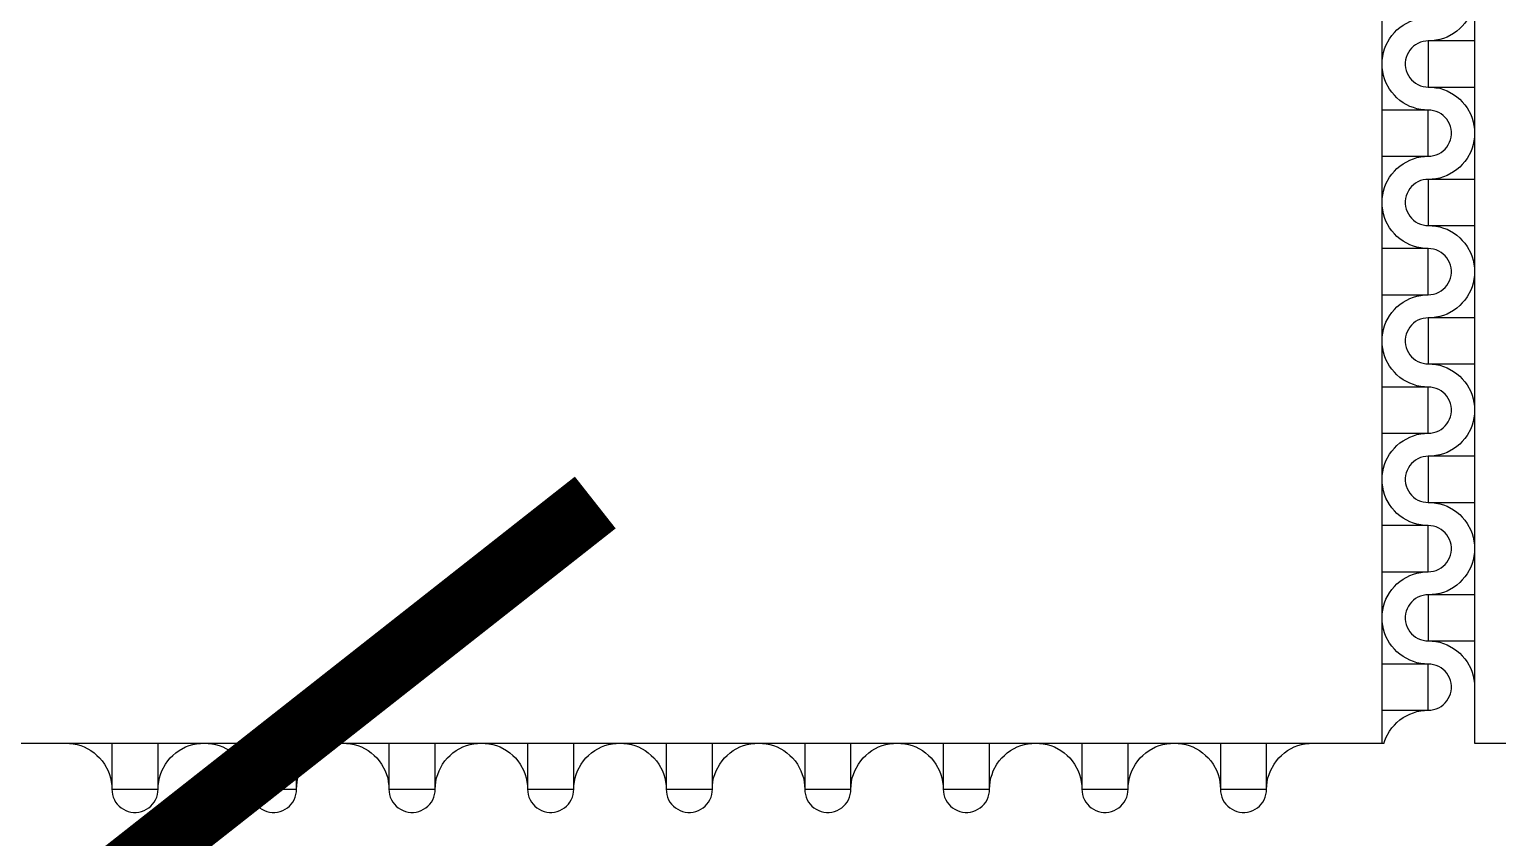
# Model space of a CAD drawing. Extents: x 190.8 to 267.1, y 124 to 174.8.
# Drawn here: x 226.835 to 229.06, y 132.807 to 134.033 of the extents above; entities that cross this region are included whole.
import ezdxf

# ---------------------------------------------------------------- set-up
doc = ezdxf.new("R2010")
doc.units = 0
doc.header["$MEASUREMENT"] = 0

msp = doc.modelspace()

# ---------------------------------------------------------------- linework, layer by layer
for p, q in [((226.7846, 132.9506), (228.8875, 132.9506)), ((229.0246, 132.9506), (231.1275, 132.9506))]:
    msp.add_line(p, q)
for points in [[(228.8846, 132.9506), (228.8846, 135.0106)], [(231.1275, 135.0106), (229.0246, 135.0106), (229.0246, 132.9506)], [(229.0246, 134.0856), (229.0244, 134.0798), (229.0236, 134.0741), (229.0226, 134.0683), (229.0209, 134.0628), (229.0189, 134.0573), (229.0134, 134.0473), (229.0099, 134.0426), (229.0061, 134.0381), (229.0021, 134.0341), (228.9976, 134.0303), (228.9929, 134.0268), (228.9829, 134.0213), (228.9774, 134.0193), (228.9719, 134.0176), (228.9661, 134.0166), (228.9604, 134.0158), (228.9546, 134.0156)], [(228.8846, 133.9806), (228.8849, 133.9863), (228.8856, 133.9921), (228.8866, 133.9978), (228.8884, 134.0033), (228.8904, 134.0088), (228.8959, 134.0188), (228.8994, 134.0236), (228.9031, 134.0281), (228.9071, 134.0321), (228.9116, 134.0358), (228.9164, 134.0393), (228.9264, 134.0448), (228.9319, 134.0468), (228.9374, 134.0486), (228.9431, 134.0496), (228.9489, 134.0503), (228.9546, 134.0506)], [(228.9546, 134.0156), (228.9506, 134.0153), (228.9466, 134.0146), (228.9426, 134.0136), (228.9389, 134.0118), (228.9354, 134.0098), (228.9321, 134.0073), (228.9291, 134.0046), (228.9266, 134.0016), (228.9244, 133.9981), (228.9224, 133.9943), (228.9211, 133.9906), (228.9201, 133.9866), (228.9196, 133.9826), (228.9196, 133.9786), (228.9201, 133.9746), (228.9211, 133.9706), (228.9224, 133.9666), (228.9244, 133.9631), (228.9266, 133.9596), (228.9291, 133.9566), (228.9321, 133.9538), (228.9354, 133.9513), (228.9389, 133.9493), (228.9426, 133.9476), (228.9466, 133.9466), (228.9506, 133.9458), (228.9546, 133.9456)], [(229.0246, 134.0156), (228.9546, 134.0156), (228.9546, 133.9456), (229.0246, 133.9456)], [(228.9546, 133.9106), (228.9489, 133.9108), (228.9431, 133.9116), (228.9374, 133.9126), (228.9319, 133.9143), (228.9264, 133.9163), (228.9164, 133.9218), (228.9116, 133.9253), (228.9071, 133.9291), (228.9031, 133.9331), (228.8994, 133.9376), (228.8959, 133.9423), (228.8904, 133.9523), (228.8884, 133.9578), (228.8866, 133.9633), (228.8856, 133.9691), (228.8849, 133.9748), (228.8846, 133.9806)], [(228.9546, 133.9456), (228.9604, 133.9453), (228.9661, 133.9446), (228.9719, 133.9436), (228.9774, 133.9418), (228.9829, 133.9398), (228.9929, 133.9343), (228.9976, 133.9308), (229.0021, 133.9271), (229.0061, 133.9231), (229.0099, 133.9186), (229.0134, 133.9138), (229.0189, 133.9038), (229.0209, 133.8983), (229.0226, 133.8928), (229.0236, 133.8871), (229.0244, 133.8813), (229.0246, 133.8756)], [(228.8846, 133.8406), (228.9546, 133.8406), (228.9546, 133.9106), (228.8846, 133.9106)], [(228.9546, 133.8406), (228.9586, 133.8408), (228.9626, 133.8416), (228.9666, 133.8426), (228.9704, 133.8443), (228.9739, 133.8463), (228.9771, 133.8488), (228.9801, 133.8516), (228.9826, 133.8546), (228.9849, 133.8581), (228.9869, 133.8618), (228.9881, 133.8656), (228.9891, 133.8696), (228.9896, 133.8736), (228.9896, 133.8776), (228.9891, 133.8816), (228.9881, 133.8856), (228.9869, 133.8896), (228.9849, 133.8931), (228.9826, 133.8966), (228.9801, 133.8996), (228.9771, 133.9023), (228.9739, 133.9048), (228.9704, 133.9068), (228.9666, 133.9086), (228.9626, 133.9096), (228.9586, 133.9103), (228.9546, 133.9106)], [(229.0246, 133.8756), (229.0244, 133.8698), (229.0236, 133.8641), (229.0226, 133.8583), (229.0209, 133.8528), (229.0189, 133.8473), (229.0134, 133.8373), (229.0099, 133.8326), (229.0061, 133.8281), (229.0021, 133.8241), (228.9976, 133.8203), (228.9929, 133.8168), (228.9829, 133.8113), (228.9774, 133.8093), (228.9719, 133.8076), (228.9661, 133.8066), (228.9604, 133.8058), (228.9546, 133.8056)], [(228.8846, 133.7706), (228.8849, 133.7763), (228.8856, 133.7821), (228.8866, 133.7878), (228.8884, 133.7933), (228.8904, 133.7988), (228.8959, 133.8088), (228.8994, 133.8136), (228.9031, 133.8181), (228.9071, 133.8221), (228.9116, 133.8258), (228.9164, 133.8293), (228.9264, 133.8348), (228.9319, 133.8368), (228.9374, 133.8386), (228.9431, 133.8396), (228.9489, 133.8403), (228.9546, 133.8406)], [(228.9546, 133.8056), (228.9506, 133.8053), (228.9466, 133.8046), (228.9426, 133.8036), (228.9389, 133.8018), (228.9354, 133.7998), (228.9321, 133.7973), (228.9291, 133.7946), (228.9266, 133.7916), (228.9244, 133.7881), (228.9224, 133.7843), (228.9211, 133.7806), (228.9201, 133.7766), (228.9196, 133.7726), (228.9196, 133.7686), (228.9201, 133.7646), (228.9211, 133.7606), (228.9224, 133.7566), (228.9244, 133.7531), (228.9266, 133.7496), (228.9291, 133.7466), (228.9321, 133.7438), (228.9354, 133.7413), (228.9389, 133.7393), (228.9426, 133.7376), (228.9466, 133.7366), (228.9506, 133.7358), (228.9546, 133.7356)], [(229.0246, 133.8056), (228.9546, 133.8056), (228.9546, 133.7356), (229.0246, 133.7356)], [(228.9546, 133.7006), (228.9489, 133.7008), (228.9431, 133.7016), (228.9374, 133.7026), (228.9319, 133.7043), (228.9264, 133.7063), (228.9164, 133.7118), (228.9116, 133.7153), (228.9071, 133.7191), (228.9031, 133.7231), (228.8994, 133.7276), (228.8959, 133.7323), (228.8904, 133.7423), (228.8884, 133.7478), (228.8866, 133.7533), (228.8856, 133.7591), (228.8849, 133.7648), (228.8846, 133.7706)], [(228.9546, 133.7356), (228.9604, 133.7353), (228.9661, 133.7346), (228.9719, 133.7336), (228.9774, 133.7318), (228.9829, 133.7298), (228.9929, 133.7243), (228.9976, 133.7208), (229.0021, 133.7171), (229.0061, 133.7131), (229.0099, 133.7086), (229.0134, 133.7038), (229.0189, 133.6938), (229.0209, 133.6883), (229.0226, 133.6828), (229.0236, 133.6771), (229.0244, 133.6713), (229.0246, 133.6656)], [(228.8846, 133.6306), (228.9546, 133.6306), (228.9546, 133.7006), (228.8846, 133.7006)], [(228.9546, 133.6306), (228.9586, 133.6308), (228.9626, 133.6316), (228.9666, 133.6326), (228.9704, 133.6343), (228.9739, 133.6363), (228.9771, 133.6388), (228.9801, 133.6416), (228.9826, 133.6446), (228.9849, 133.6481), (228.9869, 133.6518), (228.9881, 133.6556), (228.9891, 133.6596), (228.9896, 133.6636), (228.9896, 133.6676), (228.9891, 133.6716), (228.9881, 133.6756), (228.9869, 133.6796), (228.9849, 133.6831), (228.9826, 133.6866), (228.9801, 133.6896), (228.9771, 133.6923), (228.9739, 133.6948), (228.9704, 133.6968), (228.9666, 133.6986), (228.9626, 133.6996), (228.9586, 133.7003), (228.9546, 133.7006)], [(229.0246, 133.6656), (229.0244, 133.6598), (229.0236, 133.6541), (229.0226, 133.6483), (229.0209, 133.6428), (229.0189, 133.6373), (229.0134, 133.6273), (229.0099, 133.6226), (229.0061, 133.6181), (229.0021, 133.6141), (228.9976, 133.6103), (228.9929, 133.6068), (228.9829, 133.6013), (228.9774, 133.5993), (228.9719, 133.5976), (228.9661, 133.5966), (228.9604, 133.5958), (228.9546, 133.5956)], [(228.8846, 133.5606), (228.8849, 133.5663), (228.8856, 133.5721), (228.8866, 133.5778), (228.8884, 133.5833), (228.8904, 133.5888), (228.8959, 133.5988), (228.8994, 133.6036), (228.9031, 133.6081), (228.9071, 133.6121), (228.9116, 133.6158), (228.9164, 133.6193), (228.9264, 133.6248), (228.9319, 133.6268), (228.9374, 133.6286), (228.9431, 133.6296), (228.9489, 133.6303), (228.9546, 133.6306)], [(228.9546, 133.5956), (228.9506, 133.5953), (228.9466, 133.5946), (228.9426, 133.5936), (228.9389, 133.5918), (228.9354, 133.5898), (228.9321, 133.5873), (228.9291, 133.5846), (228.9266, 133.5816), (228.9244, 133.5781), (228.9224, 133.5743), (228.9211, 133.5706), (228.9201, 133.5666), (228.9196, 133.5626), (228.9196, 133.5586), (228.9201, 133.5546), (228.9211, 133.5506), (228.9224, 133.5466), (228.9244, 133.5431), (228.9266, 133.5396), (228.9291, 133.5366), (228.9321, 133.5338), (228.9354, 133.5313), (228.9389, 133.5293), (228.9426, 133.5276), (228.9466, 133.5266), (228.9506, 133.5258), (228.9546, 133.5256)], [(229.0246, 133.5956), (228.9546, 133.5956), (228.9546, 133.5256), (229.0246, 133.5256)], [(228.9546, 133.4906), (228.9489, 133.4908), (228.9431, 133.4916), (228.9374, 133.4926), (228.9319, 133.4943), (228.9264, 133.4963), (228.9164, 133.5018), (228.9116, 133.5053), (228.9071, 133.5091), (228.9031, 133.5131), (228.8994, 133.5176), (228.8959, 133.5223), (228.8904, 133.5323), (228.8884, 133.5378), (228.8866, 133.5433), (228.8856, 133.5491), (228.8849, 133.5548), (228.8846, 133.5606)], [(228.9546, 133.5256), (228.9604, 133.5253), (228.9661, 133.5246), (228.9719, 133.5236), (228.9774, 133.5218), (228.9829, 133.5198), (228.9929, 133.5143), (228.9976, 133.5108), (229.0021, 133.5071), (229.0061, 133.5031), (229.0099, 133.4986), (229.0134, 133.4938), (229.0189, 133.4838), (229.0209, 133.4783), (229.0226, 133.4728), (229.0236, 133.4671), (229.0244, 133.4613), (229.0246, 133.4556)], [(228.8846, 133.4206), (228.9546, 133.4206), (228.9546, 133.4906), (228.8846, 133.4906)], [(228.9546, 133.4206), (228.9586, 133.4208), (228.9626, 133.4216), (228.9666, 133.4226), (228.9704, 133.4243), (228.9739, 133.4263), (228.9771, 133.4288), (228.9801, 133.4316), (228.9826, 133.4346), (228.9849, 133.4381), (228.9869, 133.4418), (228.9881, 133.4456), (228.9891, 133.4496), (228.9896, 133.4536), (228.9896, 133.4576), (228.9891, 133.4616), (228.9881, 133.4656), (228.9869, 133.4696), (228.9849, 133.4731), (228.9826, 133.4766), (228.9801, 133.4796), (228.9771, 133.4823), (228.9739, 133.4848), (228.9704, 133.4868), (228.9666, 133.4886), (228.9626, 133.4896), (228.9586, 133.4903), (228.9546, 133.4906)], [(229.0246, 133.4556), (229.0244, 133.4498), (229.0236, 133.4441), (229.0226, 133.4383), (229.0209, 133.4328), (229.0189, 133.4273), (229.0134, 133.4173), (229.0099, 133.4126), (229.0061, 133.4081), (229.0021, 133.4041), (228.9976, 133.4003), (228.9929, 133.3968), (228.9829, 133.3913), (228.9774, 133.3893), (228.9719, 133.3876), (228.9661, 133.3866), (228.9604, 133.3858), (228.9546, 133.3856)], [(228.8846, 133.3506), (228.8849, 133.3563), (228.8856, 133.3621), (228.8866, 133.3678), (228.8884, 133.3733), (228.8904, 133.3788), (228.8959, 133.3888), (228.8994, 133.3936), (228.9031, 133.3981), (228.9071, 133.4021), (228.9116, 133.4058), (228.9164, 133.4093), (228.9264, 133.4148), (228.9319, 133.4168), (228.9374, 133.4186), (228.9431, 133.4196), (228.9489, 133.4203), (228.9546, 133.4206)], [(228.9546, 133.3856), (228.9506, 133.3853), (228.9466, 133.3846), (228.9426, 133.3836), (228.9389, 133.3818), (228.9354, 133.3798), (228.9321, 133.3773), (228.9291, 133.3746), (228.9266, 133.3716), (228.9244, 133.3681), (228.9224, 133.3643), (228.9211, 133.3606), (228.9201, 133.3566), (228.9196, 133.3526), (228.9196, 133.3486), (228.9201, 133.3446), (228.9211, 133.3406), (228.9224, 133.3366), (228.9244, 133.3331), (228.9266, 133.3296), (228.9291, 133.3266), (228.9321, 133.3238), (228.9354, 133.3213), (228.9389, 133.3193), (228.9426, 133.3176), (228.9466, 133.3166), (228.9506, 133.3158), (228.9546, 133.3156)], [(229.0246, 133.3856), (228.9546, 133.3856), (228.9546, 133.3156), (229.0246, 133.3156)], [(228.9546, 133.2806), (228.9489, 133.2808), (228.9431, 133.2816), (228.9374, 133.2826), (228.9319, 133.2843), (228.9264, 133.2863), (228.9164, 133.2918), (228.9116, 133.2953), (228.9071, 133.2991), (228.9031, 133.3031), (228.8994, 133.3076), (228.8959, 133.3123), (228.8904, 133.3223), (228.8884, 133.3278), (228.8866, 133.3333), (228.8856, 133.3391), (228.8849, 133.3448), (228.8846, 133.3506)], [(228.9546, 133.3156), (228.9604, 133.3153), (228.9661, 133.3146), (228.9719, 133.3136), (228.9774, 133.3118), (228.9829, 133.3098), (228.9929, 133.3043), (228.9976, 133.3008), (229.0021, 133.2971), (229.0061, 133.2931), (229.0099, 133.2886), (229.0134, 133.2838), (229.0189, 133.2738), (229.0209, 133.2683), (229.0226, 133.2628), (229.0236, 133.2571), (229.0244, 133.2513), (229.0246, 133.2456)], [(228.8846, 133.2106), (228.9546, 133.2106), (228.9546, 133.2806), (228.8846, 133.2806)], [(228.9546, 133.2106), (228.9586, 133.2108), (228.9626, 133.2116), (228.9666, 133.2126), (228.9704, 133.2143), (228.9739, 133.2163), (228.9771, 133.2188), (228.9801, 133.2216), (228.9826, 133.2246), (228.9849, 133.2281), (228.9869, 133.2318), (228.9881, 133.2356), (228.9891, 133.2396), (228.9896, 133.2436), (228.9896, 133.2476), (228.9891, 133.2516), (228.9881, 133.2556), (228.9869, 133.2596), (228.9849, 133.2631), (228.9826, 133.2666), (228.9801, 133.2696), (228.9771, 133.2723), (228.9739, 133.2748), (228.9704, 133.2768), (228.9666, 133.2786), (228.9626, 133.2796), (228.9586, 133.2803), (228.9546, 133.2806)], [(229.0246, 133.2456), (229.0244, 133.2398), (229.0236, 133.2341), (229.0226, 133.2283), (229.0209, 133.2228), (229.0189, 133.2173), (229.0134, 133.2073), (229.0099, 133.2026), (229.0061, 133.1981), (229.0021, 133.1941), (228.9976, 133.1903), (228.9929, 133.1868), (228.9829, 133.1813), (228.9774, 133.1793), (228.9719, 133.1776), (228.9661, 133.1766), (228.9604, 133.1758), (228.9546, 133.1756)], [(228.8846, 133.1406), (228.8849, 133.1463), (228.8856, 133.1521), (228.8866, 133.1578), (228.8884, 133.1633), (228.8904, 133.1688), (228.8959, 133.1788), (228.8994, 133.1836), (228.9031, 133.1881), (228.9071, 133.1921), (228.9116, 133.1958), (228.9164, 133.1993), (228.9264, 133.2048), (228.9319, 133.2068), (228.9374, 133.2086), (228.9431, 133.2096), (228.9489, 133.2103), (228.9546, 133.2106)], [(228.9546, 133.1756), (228.9506, 133.1753), (228.9466, 133.1746), (228.9426, 133.1736), (228.9389, 133.1718), (228.9354, 133.1698), (228.9321, 133.1673), (228.9291, 133.1646), (228.9266, 133.1616), (228.9244, 133.1581), (228.9224, 133.1543), (228.9211, 133.1506), (228.9201, 133.1466), (228.9196, 133.1426), (228.9196, 133.1386), (228.9201, 133.1346), (228.9211, 133.1306), (228.9224, 133.1266), (228.9244, 133.1231), (228.9266, 133.1196), (228.9291, 133.1166), (228.9321, 133.1138), (228.9354, 133.1113), (228.9389, 133.1093), (228.9426, 133.1076), (228.9466, 133.1066), (228.9506, 133.1058), (228.9546, 133.1056)], [(229.0246, 133.1756), (228.9546, 133.1756), (228.9546, 133.1056), (229.0246, 133.1056)], [(228.9546, 133.0706), (228.9489, 133.0708), (228.9431, 133.0716), (228.9374, 133.0726), (228.9319, 133.0743), (228.9264, 133.0763), (228.9164, 133.0818), (228.9116, 133.0853), (228.9071, 133.0891), (228.9031, 133.0931), (228.8994, 133.0976), (228.8959, 133.1023), (228.8904, 133.1123), (228.8884, 133.1178), (228.8866, 133.1233), (228.8856, 133.1291), (228.8849, 133.1348), (228.8846, 133.1406)], [(228.9546, 133.1056), (228.9604, 133.1053), (228.9661, 133.1046), (228.9719, 133.1036), (228.9774, 133.1018), (228.9829, 133.0998), (228.9929, 133.0943), (228.9976, 133.0908), (229.0021, 133.0871), (229.0061, 133.0831), (229.0099, 133.0786), (229.0134, 133.0738), (229.0189, 133.0638), (229.0209, 133.0583), (229.0226, 133.0528), (229.0236, 133.0471), (229.0244, 133.0413), (229.0246, 133.0356)], [(228.8846, 133.0006), (228.9546, 133.0006), (228.9546, 133.0706), (228.8846, 133.0706)], [(228.9546, 133.0006), (228.9586, 133.0008), (228.9626, 133.0016), (228.9666, 133.0026), (228.9704, 133.0043), (228.9739, 133.0063), (228.9771, 133.0088), (228.9801, 133.0116), (228.9826, 133.0146), (228.9849, 133.0181), (228.9869, 133.0218), (228.9881, 133.0256), (228.9891, 133.0296), (228.9896, 133.0336), (228.9896, 133.0376), (228.9891, 133.0416), (228.9881, 133.0456), (228.9869, 133.0496), (228.9849, 133.0531), (228.9826, 133.0566), (228.9801, 133.0596), (228.9771, 133.0623), (228.9739, 133.0648), (228.9704, 133.0668), (228.9666, 133.0686), (228.9626, 133.0696), (228.9586, 133.0703), (228.9546, 133.0706)], [(228.8875, 132.9506), (228.8884, 132.9533), (228.8904, 132.9588), (228.8959, 132.9688), (228.8994, 132.9736), (228.9031, 132.9781), (228.9071, 132.9821), (228.9116, 132.9858), (228.9164, 132.9893), (228.9264, 132.9948), (228.9319, 132.9968), (228.9374, 132.9986), (228.9431, 132.9996), (228.9489, 133.0003), (228.9546, 133.0006)], [(226.8896, 132.9506), (226.8954, 132.9503), (226.9011, 132.9496), (226.9069, 132.9486), (226.9124, 132.9468), (226.9179, 132.9448), (226.9279, 132.9393), (226.9326, 132.9358), (226.9371, 132.9321), (226.9411, 132.9281), (226.9449, 132.9236), (226.9484, 132.9188), (226.9539, 132.9088), (226.9559, 132.9033), (226.9576, 132.8978), (226.9586, 132.8921), (226.9594, 132.8863), (226.9596, 132.8806)], [(226.9596, 132.9506), (226.9596, 132.8806), (227.0296, 132.8806), (227.0296, 132.9506)], [(227.0296, 132.8806), (227.0299, 132.8863), (227.0306, 132.8921), (227.0316, 132.8978), (227.0334, 132.9033), (227.0354, 132.9088), (227.0409, 132.9188), (227.0444, 132.9236), (227.0481, 132.9281), (227.0521, 132.9321), (227.0566, 132.9358), (227.0614, 132.9393), (227.0714, 132.9448), (227.0769, 132.9468), (227.0824, 132.9486), (227.0881, 132.9496), (227.0939, 132.9503), (227.0996, 132.9506)], [(227.0996, 132.9506), (227.1054, 132.9503), (227.1111, 132.9496), (227.1169, 132.9486), (227.1224, 132.9468), (227.1279, 132.9448), (227.1379, 132.9393), (227.1426, 132.9358), (227.1471, 132.9321), (227.1511, 132.9281), (227.1549, 132.9236), (227.1584, 132.9188), (227.1639, 132.9088), (227.1659, 132.9033), (227.1676, 132.8978), (227.1686, 132.8921), (227.1694, 132.8863), (227.1696, 132.8806)], [(227.1696, 132.9506), (227.1696, 132.8806), (227.2396, 132.8806), (227.2396, 132.9506)], [(227.2396, 132.8806), (227.2399, 132.8863), (227.2406, 132.8921), (227.2416, 132.8978), (227.2434, 132.9033), (227.2454, 132.9088), (227.2509, 132.9188), (227.2544, 132.9236), (227.2581, 132.9281), (227.2621, 132.9321), (227.2666, 132.9358), (227.2714, 132.9393), (227.2814, 132.9448), (227.2869, 132.9468), (227.2924, 132.9486), (227.2981, 132.9496), (227.3039, 132.9503), (227.3096, 132.9506)], [(227.3096, 132.9506), (227.3154, 132.9503), (227.3211, 132.9496), (227.3269, 132.9486), (227.3324, 132.9468), (227.3379, 132.9448), (227.3479, 132.9393), (227.3526, 132.9358), (227.3571, 132.9321), (227.3611, 132.9281), (227.3649, 132.9236), (227.3684, 132.9188), (227.3739, 132.9088), (227.3759, 132.9033), (227.3776, 132.8978), (227.3786, 132.8921), (227.3794, 132.8863), (227.3796, 132.8806)], [(227.3796, 132.9506), (227.3796, 132.8806), (227.4496, 132.8806), (227.4496, 132.9506)], [(227.4496, 132.8806), (227.4499, 132.8863), (227.4506, 132.8921), (227.4516, 132.8978), (227.4534, 132.9033), (227.4554, 132.9088), (227.4609, 132.9188), (227.4644, 132.9236), (227.4681, 132.9281), (227.4721, 132.9321), (227.4766, 132.9358), (227.4814, 132.9393), (227.4914, 132.9448), (227.4969, 132.9468), (227.5024, 132.9486), (227.5081, 132.9496), (227.5139, 132.9503), (227.5196, 132.9506)], [(227.5196, 132.9506), (227.5254, 132.9503), (227.5311, 132.9496), (227.5369, 132.9486), (227.5424, 132.9468), (227.5479, 132.9448), (227.5579, 132.9393), (227.5626, 132.9358), (227.5671, 132.9321), (227.5711, 132.9281), (227.5749, 132.9236), (227.5784, 132.9188), (227.5839, 132.9088), (227.5859, 132.9033), (227.5876, 132.8978), (227.5886, 132.8921), (227.5894, 132.8863), (227.5896, 132.8806)], [(227.5896, 132.9506), (227.5896, 132.8806), (227.6596, 132.8806), (227.6596, 132.9506)], [(227.6596, 132.8806), (227.6599, 132.8863), (227.6606, 132.8921), (227.6616, 132.8978), (227.6634, 132.9033), (227.6654, 132.9088), (227.6709, 132.9188), (227.6744, 132.9236), (227.6781, 132.9281), (227.6821, 132.9321), (227.6866, 132.9358), (227.6914, 132.9393), (227.7014, 132.9448), (227.7069, 132.9468), (227.7124, 132.9486), (227.7181, 132.9496), (227.7239, 132.9503), (227.7296, 132.9506)], [(227.7296, 132.9506), (227.7354, 132.9503), (227.7411, 132.9496), (227.7469, 132.9486), (227.7524, 132.9468), (227.7579, 132.9448), (227.7679, 132.9393), (227.7726, 132.9358), (227.7771, 132.9321), (227.7811, 132.9281), (227.7849, 132.9236), (227.7884, 132.9188), (227.7939, 132.9088), (227.7959, 132.9033), (227.7976, 132.8978), (227.7986, 132.8921), (227.7994, 132.8863), (227.7996, 132.8806)], [(227.7996, 132.9506), (227.7996, 132.8806), (227.8696, 132.8806), (227.8696, 132.9506)], [(227.8696, 132.8806), (227.8699, 132.8863), (227.8706, 132.8921), (227.8716, 132.8978), (227.8734, 132.9033), (227.8754, 132.9088), (227.8809, 132.9188), (227.8844, 132.9236), (227.8881, 132.9281), (227.8921, 132.9321), (227.8966, 132.9358), (227.9014, 132.9393), (227.9114, 132.9448), (227.9169, 132.9468), (227.9224, 132.9486), (227.9281, 132.9496), (227.9339, 132.9503), (227.9396, 132.9506)], [(227.9396, 132.9506), (227.9454, 132.9503), (227.9511, 132.9496), (227.9569, 132.9486), (227.9624, 132.9468), (227.9679, 132.9448), (227.9779, 132.9393), (227.9826, 132.9358), (227.9871, 132.9321), (227.9911, 132.9281), (227.9949, 132.9236), (227.9984, 132.9188), (228.0039, 132.9088), (228.0059, 132.9033), (228.0076, 132.8978), (228.0086, 132.8921), (228.0094, 132.8863), (228.0096, 132.8806)], [(228.0096, 132.9506), (228.0096, 132.8806), (228.0796, 132.8806), (228.0796, 132.9506)], [(228.0796, 132.8806), (228.0799, 132.8863), (228.0806, 132.8921), (228.0816, 132.8978), (228.0834, 132.9033), (228.0854, 132.9088), (228.0909, 132.9188), (228.0944, 132.9236), (228.0981, 132.9281), (228.1021, 132.9321), (228.1066, 132.9358), (228.1114, 132.9393), (228.1214, 132.9448), (228.1269, 132.9468), (228.1324, 132.9486), (228.1381, 132.9496), (228.1439, 132.9503), (228.1496, 132.9506)], [(228.1496, 132.9506), (228.1554, 132.9503), (228.1611, 132.9496), (228.1669, 132.9486), (228.1724, 132.9468), (228.1779, 132.9448), (228.1879, 132.9393), (228.1926, 132.9358), (228.1971, 132.9321), (228.2011, 132.9281), (228.2049, 132.9236), (228.2084, 132.9188), (228.2139, 132.9088), (228.2159, 132.9033), (228.2176, 132.8978), (228.2186, 132.8921), (228.2194, 132.8863), (228.2196, 132.8806)], [(228.2196, 132.9506), (228.2196, 132.8806), (228.2896, 132.8806), (228.2896, 132.9506)], [(228.2896, 132.8806), (228.2899, 132.8863), (228.2906, 132.8921), (228.2916, 132.8978), (228.2934, 132.9033), (228.2954, 132.9088), (228.3009, 132.9188), (228.3044, 132.9236), (228.3081, 132.9281), (228.3121, 132.9321), (228.3166, 132.9358), (228.3214, 132.9393), (228.3314, 132.9448), (228.3369, 132.9468), (228.3424, 132.9486), (228.3481, 132.9496), (228.3539, 132.9503), (228.3596, 132.9506)], [(228.3596, 132.9506), (228.3654, 132.9503), (228.3711, 132.9496), (228.3769, 132.9486), (228.3824, 132.9468), (228.3879, 132.9448), (228.3979, 132.9393), (228.4026, 132.9358), (228.4071, 132.9321), (228.4111, 132.9281), (228.4149, 132.9236), (228.4184, 132.9188), (228.4239, 132.9088), (228.4259, 132.9033), (228.4276, 132.8978), (228.4286, 132.8921), (228.4294, 132.8863), (228.4296, 132.8806)], [(228.4296, 132.9506), (228.4296, 132.8806), (228.4996, 132.8806), (228.4996, 132.9506)], [(228.4996, 132.8806), (228.4999, 132.8863), (228.5006, 132.8921), (228.5016, 132.8978), (228.5034, 132.9033), (228.5054, 132.9088), (228.5109, 132.9188), (228.5144, 132.9236), (228.5181, 132.9281), (228.5221, 132.9321), (228.5266, 132.9358), (228.5314, 132.9393), (228.5414, 132.9448), (228.5469, 132.9468), (228.5524, 132.9486), (228.5581, 132.9496), (228.5639, 132.9503), (228.5696, 132.9506)], [(228.5696, 132.9506), (228.5754, 132.9503), (228.5811, 132.9496), (228.5869, 132.9486), (228.5924, 132.9468), (228.5979, 132.9448), (228.6079, 132.9393), (228.6126, 132.9358), (228.6171, 132.9321), (228.6211, 132.9281), (228.6249, 132.9236), (228.6284, 132.9188), (228.6339, 132.9088), (228.6359, 132.9033), (228.6376, 132.8978), (228.6386, 132.8921), (228.6394, 132.8863), (228.6396, 132.8806)], [(228.6396, 132.9506), (228.6396, 132.8806), (228.7096, 132.8806), (228.7096, 132.9506)], [(228.7096, 132.8806), (228.7099, 132.8863), (228.7106, 132.8921), (228.7116, 132.8978), (228.7134, 132.9033), (228.7154, 132.9088), (228.7209, 132.9188), (228.7244, 132.9236), (228.7281, 132.9281), (228.7321, 132.9321), (228.7366, 132.9358), (228.7414, 132.9393), (228.7514, 132.9448), (228.7569, 132.9468), (228.7624, 132.9486), (228.7681, 132.9496), (228.7739, 132.9503), (228.7796, 132.9506)], [(226.9596, 132.8806), (226.9599, 132.8766), (226.9606, 132.8726), (226.9616, 132.8686), (226.9634, 132.8648), (226.9654, 132.8613), (226.9679, 132.8581), (226.9706, 132.8551), (226.9736, 132.8526), (226.9771, 132.8503), (226.9809, 132.8483), (226.9846, 132.8471), (226.9886, 132.8461), (226.9926, 132.8456), (226.9966, 132.8456), (227.0006, 132.8461), (227.0046, 132.8471), (227.0086, 132.8483), (227.0121, 132.8503), (227.0156, 132.8526), (227.0186, 132.8551), (227.0214, 132.8581), (227.0239, 132.8613), (227.0259, 132.8648), (227.0276, 132.8686), (227.0286, 132.8726), (227.0294, 132.8766), (227.0296, 132.8806)], [(227.1696, 132.8806), (227.1699, 132.8766), (227.1706, 132.8726), (227.1716, 132.8686), (227.1734, 132.8648), (227.1754, 132.8613), (227.1779, 132.8581), (227.1806, 132.8551), (227.1836, 132.8526), (227.1871, 132.8503), (227.1909, 132.8483), (227.1946, 132.8471), (227.1986, 132.8461), (227.2026, 132.8456), (227.2066, 132.8456), (227.2106, 132.8461), (227.2146, 132.8471), (227.2186, 132.8483), (227.2221, 132.8503), (227.2256, 132.8526), (227.2286, 132.8551), (227.2314, 132.8581), (227.2339, 132.8613), (227.2359, 132.8648), (227.2376, 132.8686), (227.2386, 132.8726), (227.2394, 132.8766), (227.2396, 132.8806)], [(227.3796, 132.8806), (227.3799, 132.8766), (227.3806, 132.8726), (227.3816, 132.8686), (227.3834, 132.8648), (227.3854, 132.8613), (227.3879, 132.8581), (227.3906, 132.8551), (227.3936, 132.8526), (227.3971, 132.8503), (227.4009, 132.8483), (227.4046, 132.8471), (227.4086, 132.8461), (227.4126, 132.8456), (227.4166, 132.8456), (227.4206, 132.8461), (227.4246, 132.8471), (227.4286, 132.8483), (227.4321, 132.8503), (227.4356, 132.8526), (227.4386, 132.8551), (227.4414, 132.8581), (227.4439, 132.8613), (227.4459, 132.8648), (227.4476, 132.8686), (227.4486, 132.8726), (227.4494, 132.8766), (227.4496, 132.8806)], [(227.5896, 132.8806), (227.5899, 132.8766), (227.5906, 132.8726), (227.5916, 132.8686), (227.5934, 132.8648), (227.5954, 132.8613), (227.5979, 132.8581), (227.6006, 132.8551), (227.6036, 132.8526), (227.6071, 132.8503), (227.6109, 132.8483), (227.6146, 132.8471), (227.6186, 132.8461), (227.6226, 132.8456), (227.6266, 132.8456), (227.6306, 132.8461), (227.6346, 132.8471), (227.6386, 132.8483), (227.6421, 132.8503), (227.6456, 132.8526), (227.6486, 132.8551), (227.6514, 132.8581), (227.6539, 132.8613), (227.6559, 132.8648), (227.6576, 132.8686), (227.6586, 132.8726), (227.6594, 132.8766), (227.6596, 132.8806)], [(227.7996, 132.8806), (227.7999, 132.8766), (227.8006, 132.8726), (227.8016, 132.8686), (227.8034, 132.8648), (227.8054, 132.8613), (227.8079, 132.8581), (227.8106, 132.8551), (227.8136, 132.8526), (227.8171, 132.8503), (227.8209, 132.8483), (227.8246, 132.8471), (227.8286, 132.8461), (227.8326, 132.8456), (227.8366, 132.8456), (227.8406, 132.8461), (227.8446, 132.8471), (227.8486, 132.8483), (227.8521, 132.8503), (227.8556, 132.8526), (227.8586, 132.8551), (227.8614, 132.8581), (227.8639, 132.8613), (227.8659, 132.8648), (227.8676, 132.8686), (227.8686, 132.8726), (227.8694, 132.8766), (227.8696, 132.8806)], [(228.0096, 132.8806), (228.0099, 132.8766), (228.0106, 132.8726), (228.0116, 132.8686), (228.0134, 132.8648), (228.0154, 132.8613), (228.0179, 132.8581), (228.0206, 132.8551), (228.0236, 132.8526), (228.0271, 132.8503), (228.0309, 132.8483), (228.0346, 132.8471), (228.0386, 132.8461), (228.0426, 132.8456), (228.0466, 132.8456), (228.0506, 132.8461), (228.0546, 132.8471), (228.0586, 132.8483), (228.0621, 132.8503), (228.0656, 132.8526), (228.0686, 132.8551), (228.0714, 132.8581), (228.0739, 132.8613), (228.0759, 132.8648), (228.0776, 132.8686), (228.0786, 132.8726), (228.0794, 132.8766), (228.0796, 132.8806)], [(228.2196, 132.8806), (228.2199, 132.8766), (228.2206, 132.8726), (228.2216, 132.8686), (228.2234, 132.8648), (228.2254, 132.8613), (228.2279, 132.8581), (228.2306, 132.8551), (228.2336, 132.8526), (228.2371, 132.8503), (228.2409, 132.8483), (228.2446, 132.8471), (228.2486, 132.8461), (228.2526, 132.8456), (228.2566, 132.8456), (228.2606, 132.8461), (228.2646, 132.8471), (228.2686, 132.8483), (228.2721, 132.8503), (228.2756, 132.8526), (228.2786, 132.8551), (228.2814, 132.8581), (228.2839, 132.8613), (228.2859, 132.8648), (228.2876, 132.8686), (228.2886, 132.8726), (228.2894, 132.8766), (228.2896, 132.8806)], [(228.4296, 132.8806), (228.4299, 132.8766), (228.4306, 132.8726), (228.4316, 132.8686), (228.4334, 132.8648), (228.4354, 132.8613), (228.4379, 132.8581), (228.4406, 132.8551), (228.4436, 132.8526), (228.4471, 132.8503), (228.4509, 132.8483), (228.4546, 132.8471), (228.4586, 132.8461), (228.4626, 132.8456), (228.4666, 132.8456), (228.4706, 132.8461), (228.4746, 132.8471), (228.4786, 132.8483), (228.4821, 132.8503), (228.4856, 132.8526), (228.4886, 132.8551), (228.4914, 132.8581), (228.4939, 132.8613), (228.4959, 132.8648), (228.4976, 132.8686), (228.4986, 132.8726), (228.4994, 132.8766), (228.4996, 132.8806)], [(228.6396, 132.8806), (228.6399, 132.8766), (228.6406, 132.8726), (228.6416, 132.8686), (228.6434, 132.8648), (228.6454, 132.8613), (228.6479, 132.8581), (228.6506, 132.8551), (228.6536, 132.8526), (228.6571, 132.8503), (228.6609, 132.8483), (228.6646, 132.8471), (228.6686, 132.8461), (228.6726, 132.8456), (228.6766, 132.8456), (228.6806, 132.8461), (228.6846, 132.8471), (228.6886, 132.8483), (228.6921, 132.8503), (228.6956, 132.8526), (228.6986, 132.8551), (228.7014, 132.8581), (228.7039, 132.8613), (228.7059, 132.8648), (228.7076, 132.8686), (228.7086, 132.8726), (228.7094, 132.8766), (228.7096, 132.8806)]]:
    msp.add_lwpolyline(points)
at = {"const_width": 0.1}
msp.add_lwpolyline([(227.6922, 133.3155), (225.0504, 131.2364), (202.9957, 131.2364), (202.1496, 130.3406), (198.9986, 130.3406), (198.4746, 130.9654), (198.4746, 131.6004)], dxfattribs=at)

doc.saveas('drawing.dxf')
